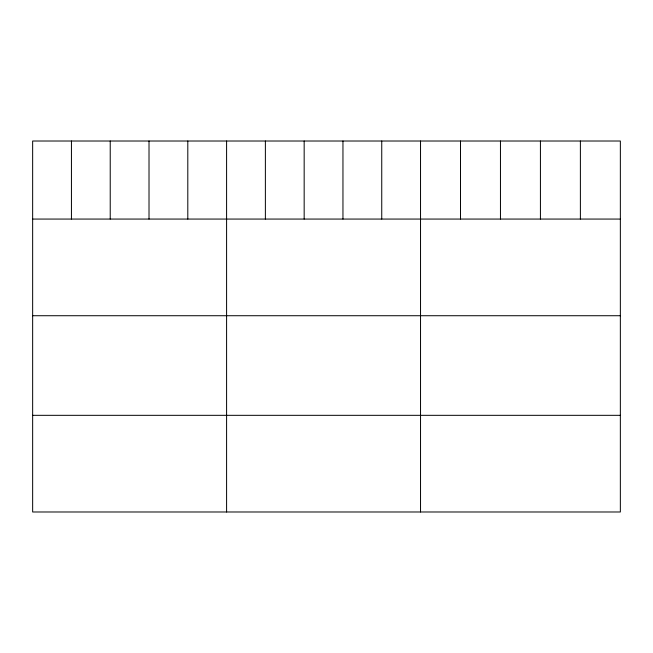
<?xml version="1.0" encoding="UTF-8"?>
<svg xmlns="http://www.w3.org/2000/svg" width="653" height="653" viewBox="0 0 653 653"><rect width="100%" height="100%" fill="white"/><g stroke="black" fill="none" stroke-linecap="round" stroke-linejoin="round"><path stroke-width="0.98" d="M620.35 219.065L620.35 511.985L32.65 511.985L32.65 141.015L620.35 141.015L620.35 219.065L32.65 219.065M32.65 315.726L620.35 315.726M32.65 415.324L620.35 415.324M580.386 141.015L580.386 219.065M540.423 141.015L540.423 219.065M500.459 141.015L500.459 219.065M460.496 141.015L460.496 219.065M420.532 141.015L420.532 511.985M381.744 141.015L381.744 219.065M342.956 141.015L342.956 219.065M304.167 141.015L304.167 219.065M265.379 141.015L265.379 219.065M226.591 141.015L226.591 511.985M187.803 141.015L187.803 219.065M149.015 141.015L149.015 219.065M110.226 141.015L110.226 219.065M71.438 141.015L71.438 219.065"/></g></svg>
